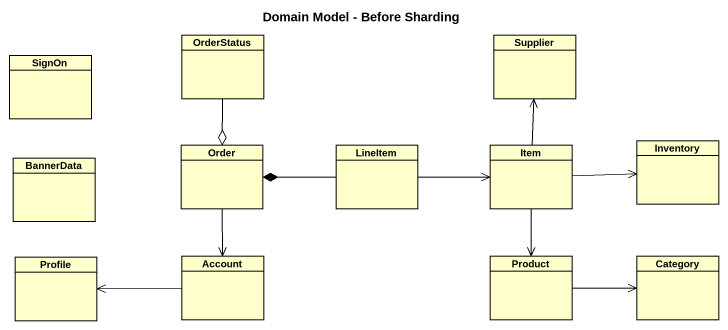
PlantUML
@startuml
title Domain Model - Before Sharding
hide circle
hide empty members
class SignOn
class OrderStatus
class Supplier
class Order
class LineItem
class Item
class Inventory
class BannerData
class Profile
class Account
class Product
class Category
OrderStatus --o Order
Order --> Account
LineItem -left-* Order
LineItem -right-> Item
Item -up-> Supplier
Item -right-> Inventory
Item --> Product
Account -left-> Profile
Product -right-> Category
@enduml
